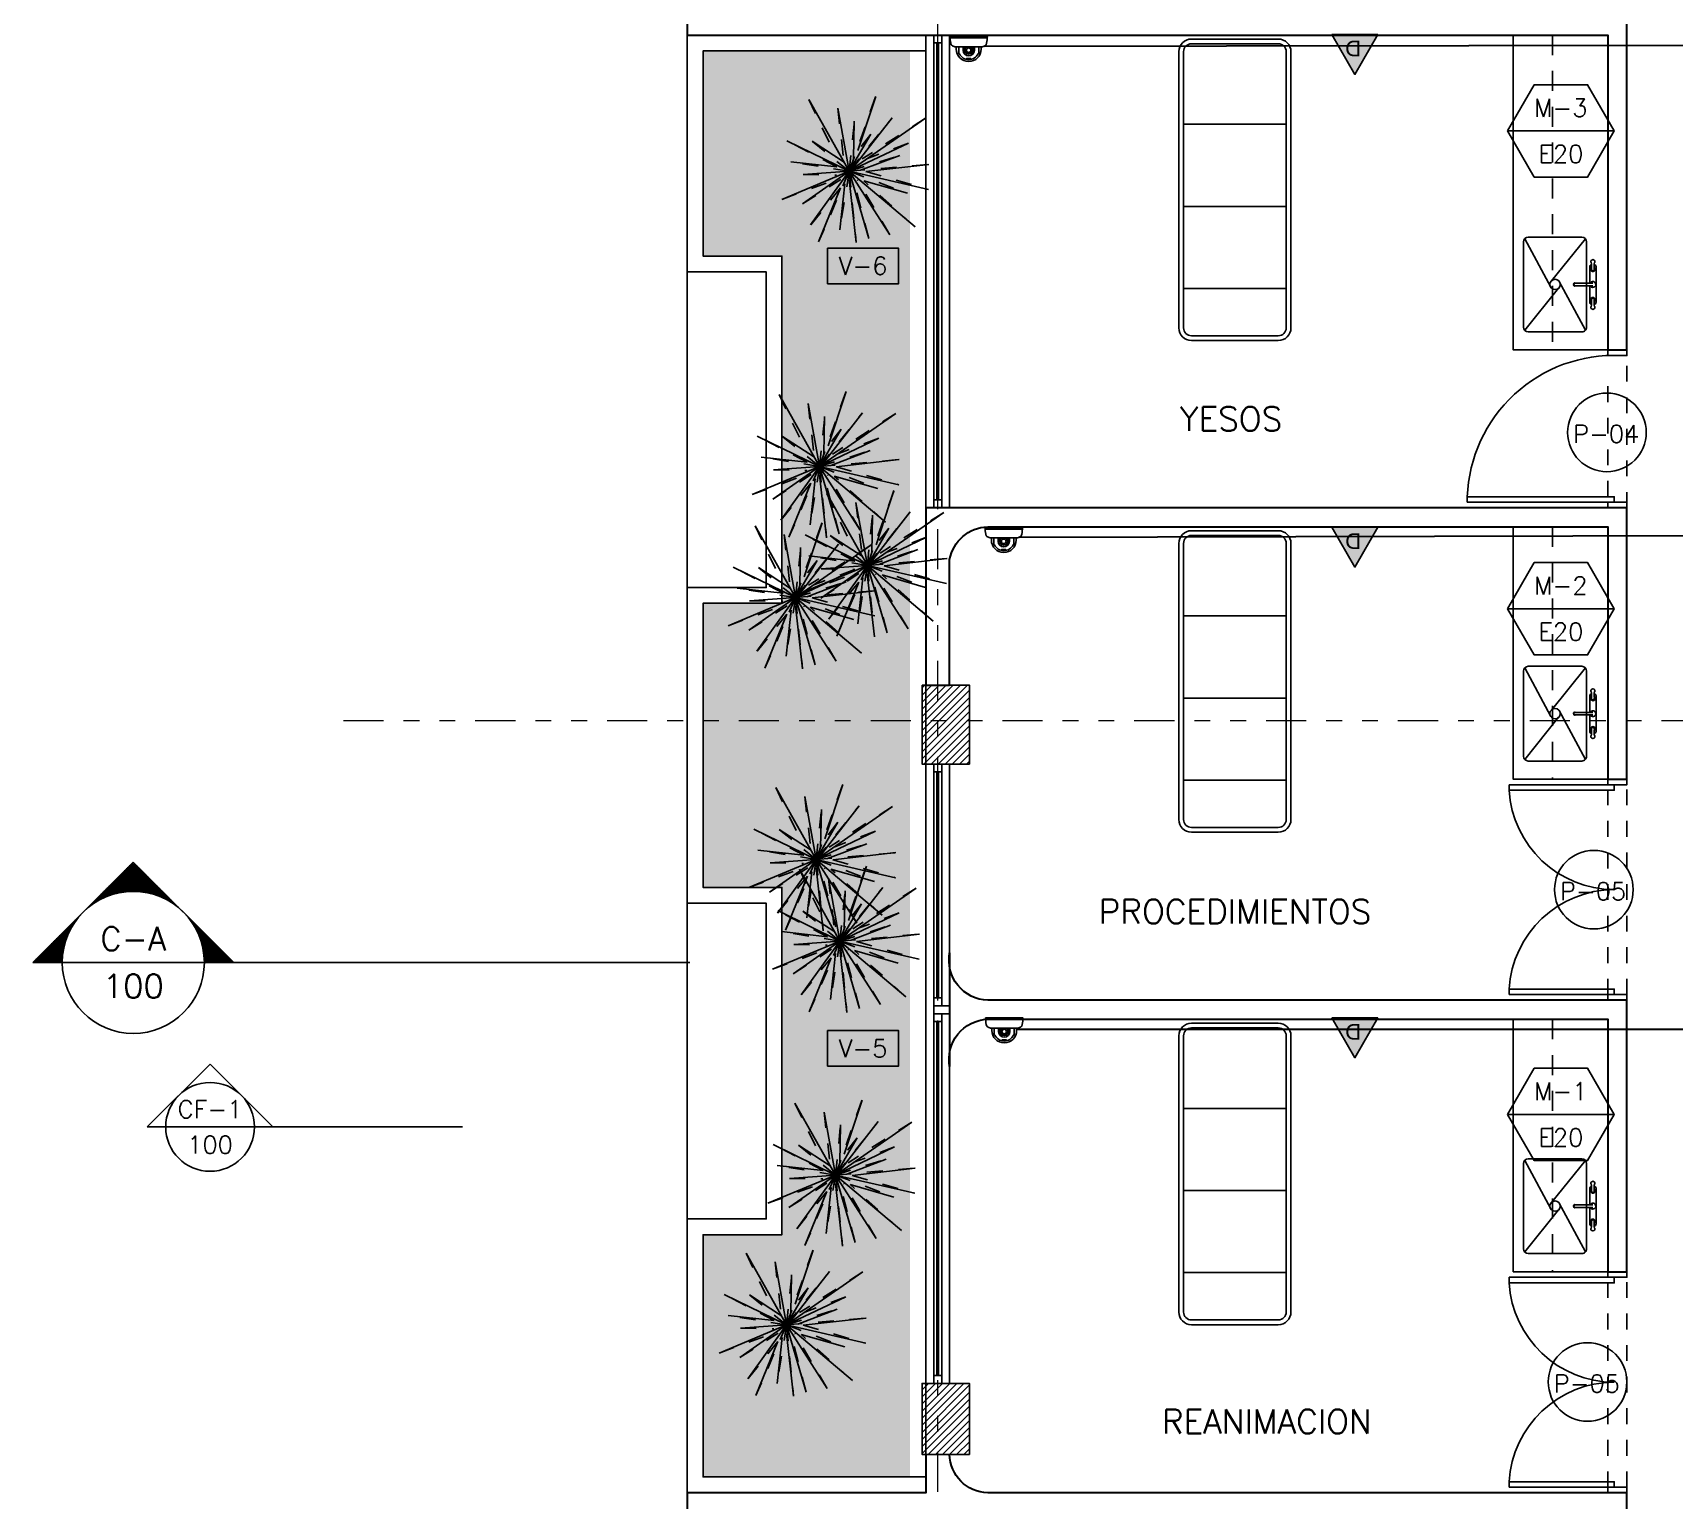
# Model space of a CAD drawing. Header units: millimetres. Extents: x 2056 to 4470, y 1400 to 3101.
# Drawn here: x 2088.01 to 2098.41, y 1528.38 to 1537.67 of the extents above; entities that cross this region are included whole.
import ezdxf
from ezdxf.enums import TextEntityAlignment as Align

# ---------------------------------------------------------------- set-up
doc = ezdxf.new("R2010")
doc.units = ezdxf.units.MM
for name, pattern in [('DASHED', [0.75, 0.5, -0.25]), ('DIVIDE', [31.75, 12.7, -6.35, 0, -6.35, 0, -6.35]), ('DOT', [0.25, 0, -0.25]), ('HIDDEN', [9.525, 6.35, -3.175])]:
    doc.linetypes.add(name, pattern=pattern)
for name, color, linetype in [('A-ANNO-DIMS-GRID', 195, 'Continuous'), ('A-ANNO-DOOR', 134, 'Continuous'), ('A-ANNO-FURN', 124, 'Continuous'), ('A-ANNO-GLAZ', 124, 'Continuous'), ('A-ANNO-SYMB', 195, 'Continuous'), ('A-ANNO-TEXT', 190, 'Continuous'), ('A-COLS', 6, 'Continuous'), ('A-COLS-HTCH', 8, 'Continuous'), ('A-DOOR', 154, 'Continuous'), ('A-FURN', 252, 'Continuous'), ('A-FURN-FIXD', 8, 'Continuous'), ('A-GRID-COLS', 75, 'DIVIDE'), ('A-LDSP-TREE', 74, 'Continuous'), ('A-PROY', 15, 'HIDDEN'), ('A-WALL-SILL', 205, 'Continuous'), ('AreasTrabajo', 90, 'Continuous'), ('Cableado', 134, 'Continuous'), ('Camara', 11, 'Continuous')]:
    doc.layers.add(name, color=color, linetype=linetype)
doc.layers.add('A-WALL', color=16, linetype='Continuous', lineweight=30)
doc.styles.add('NUEVO', font='SIMPLEX')
doc.styles.add('ROMANS', font='romans')
doc.styles.get("Standard").update_dxf_attribs({"font": 'arial.ttf'})

# ---------------------------------------------------------------- blocks, each defined once
blk = doc.blocks.new('POCETA+GRIFERIA-PL')
for p, q in [((-0.008, 0.22), (-0.112, 0.22)), ((-0.008, 0.127), (-0.008, 0.24)), ((0.008, 0.127), (0.008, 0.24)), ((0.112, 0.22), (0.008, 0.22)), ((-0.3, 0.17), (-0.3, -0.17)), ((-0.29, 0.192), (-0.023, -0.023)), ((0.27, 0.2), (-0.27, 0.2)), ((0.29, 0.192), (-0.019, 0.026)), ((0.3, -0.17), (0.3, 0.17)), ((0.023, 0.023), (0.29, -0.192)), ((0.018, -0.027), (-0.29, -0.192)), ((-0.27, -0.2), (0.27, -0.2))]:
    blk.add_line(p, q)
blk.add_lwpolyline([(-0.112, 0.26), (0.112, 0.26)])
blk.add_circle((0, 0), 0.0327)
for centre, radius, start, end in [((-0.145, 0.24), 0.0125, 62.965, 297.035), ((-0.116, 0.325), 0.0782, 251.9228, 280.7372), ((-0.116, 0.154), 0.0782, 79.2628, 108.0772), ((-0.112, 0.245), 0.015, 90, 171.8124), ((-0.112, 0.235), 0.015, 194.8724, 270), ((-0.097, 0.24), 0.0148, 218.7865, 150.4526), ((-0.097, 0.24), 0.00958, 245.5532, 114.4468), ((0, 0.24), 0.0185, 295.7906, 244.6684), ((0.097, 0.24), 0.0148, 26.8073, 324.8461), ((0.097, 0.24), 0.00958, 65.5532, 294.4468), ((0.116, 0.325), 0.0782, 259.2628, 288.0772), ((0.116, 0.154), 0.0782, 71.9228, 100.7372), ((0.112, 0.245), 0.015, 8.6538, 90), ((0.112, 0.235), 0.015, 270, 344.6777), ((0.145, 0.24), 0.0125, 243.1897, 116.8103), ((-0.27, 0.17), 0.03, 90, 180), ((0, 0.127), 0.00998, 142.2998, 36.9028), ((0, 0.127), 0.00798, 171.4826, 360), ((0.27, 0.17), 0.03, 360, 90), ((-0.27, -0.17), 0.03, 180, 270), ((0.27, -0.17), 0.03, 270, 360)]:
    blk.add_arc(centre, radius, start, end)
blk = doc.blocks.new('POCETACM')
at = {"layer": 'A-FURN-FIXD', "rotation": 2.668041372314359e-08}
blk.add_blockref('POCETA+GRIFERIA-PL', (0.3, 0.235), dxfattribs=at)
blk = doc.blocks.new('CAMIL')
for p, q in [((-0.08, 0.355), (-1.83, 0.355)), ((-0.08, 0.325), (-1.83, 0.325)), ((-1.37, -0.325), (-1.37, 0.325)), ((-0.85, -0.325), (-0.85, 0.325)), ((-0.33, -0.325), (-0.33, 0.325)), ((-1.91, -0.275), (-1.91, 0.275)), ((-1.88, -0.275), (-1.88, 0.275)), ((-0.03, -0.275), (-0.03, 0.275)), ((0, -0.275), (0, 0.275)), ((-0.08, -0.325), (-1.83, -0.325)), ((-0.08, -0.355), (-1.83, -0.355))]:
    blk.add_line(p, q)
for centre, radius, start, end in [((-1.83, 0.275), 0.08, 90, 180), ((-1.83, 0.275), 0.05, 90, 180), ((-0.08, 0.275), 0.08, 0, 90), ((-0.08, 0.275), 0.05, 0, 90), ((-1.83, -0.275), 0.08, 180, 270), ((-1.83, -0.275), 0.05, 180, 270), ((-0.08, -0.275), 0.05, 270, 0), ((-0.08, -0.275), 0.08, 270, 0)]:
    blk.add_arc(centre, radius, start, end)
blk = doc.blocks.new('PUERTA 1.4 M - PL')
at = {"color": 251, "linetype": 'DASHED', "ltscale": 0.2}
for p, q in [((0.015, -0.086), (0.015, -1.416)), ((0.135, -0.086), (0.135, -1.416))]:
    blk.add_line(p, q, dxfattribs=at)
for points in [[(0.135, -0.051), (0.135, -0.086), (0.015, -0.086), (0.015, -0.051), (0.135, -0.051)], [(0.76, -0.086), (0.76, -0.121), (0.095, -0.121), (0.095, -0.086), (0.76, -0.086)], [(0.135, -1.451), (0.135, -1.416), (0.015, -1.416), (0.015, -1.451), (0.135, -1.451)], [(0.76, -1.416), (0.76, -1.381), (0.095, -1.381), (0.095, -1.416), (0.76, -1.416)]]:
    blk.add_lwpolyline(points)
for centre, start, end in [((0.092, -0.082), 270.2949, 356.6088), ((0.092, -1.421), 3.3912, 89.7051)]:
    blk.add_arc(centre, 0.67, start, end)
blk = doc.blocks.new('PUERTA1.00 CM-PL')
at = {"color": 251, "linetype": 'DASHED', "ltscale": 0.2}
for p, q in [((0, 0), (0.9, 0)), ((0.07, -0.12), (0.865, -0.12))]:
    blk.add_line(p, q, dxfattribs=at)
for points in [[(1, -0.12), (0.965, -0.12), (0.965, 0), (1, 0), (1, -0.12)], [(0, -0.12), (0.035, -0.12), (0.035, 0), (0, 0), (0, -0.12)], [(0.035, -1.011), (0.07, -1.011), (0.07, -0.08), (0.035, -0.08), (0.035, -1.011)]]:
    blk.add_lwpolyline(points)
blk.add_arc((0.034, -0.08), 0.932, 272.2234, 2.433)
blk = doc.blocks.new('PAPIRO')
at = {"color": 0, "linetype": 'DOT', "ltscale": 0.005}
for p, q in [((-0.1238, 0.1714), (-0.0286, 0.0286)), ((0, 0), (-0.0191, 0.181)), ((0, 0.0381), (0.0381, 0.181)), ((0.1238, 0.1524), (0.0211, 0.0337)), ((-0.0667, 0.1334), (-0.0299, 0.0414)), ((0, 0), (-0.0381, 0.1143)), ((0, 0), (0.0476, 0.1334)), ((0, 0), (-0.1238, 0.0952)), ((0.1429, 0.0952), (0.019, 0.019)), ((0, 0), (-0.1715, 0.0572)), ((-0.0857, 0.0476), (-0.0476, 0.019)), ((0.1524, 0.0476), (0.019, 0.0095)), ((0, 0), (-0.1143, 0.0095)), ((0, 0), (-0.0667, -0.0857)), ((0, 0), (-0.0191, -0.1334)), ((0, 0), (0.1619, 0.019)), ((0, 0), (0.1334, -0.0191)), ((0, 0), (0.1619, -0.0667)), ((-0.1619, -0.0952), (-0.032, -0.0303)), ((-0.1429, -0.0286), (-0.0207, -0.0122)), ((-0.0095, -0.0286), (-0.0667, -0.1429)), ((0.0095, -0.1048), (0.0095, -0.0286)), ((0.0762, -0.1048), (0.019, -0.0191)), ((0.0667, -0.1524), (0.019, -0.0286)), ((0.0381, -0.0191), (0.1238, -0.0857))]:
    blk.add_line(p, q, dxfattribs=at)
at = {"color": 0, "ltscale": 0.005}
for p, q in [((0, 0), (-0.1238, 0.1714)), ((-0.0191, 0.181), (0, 0.0381)), ((0, 0), (0.0381, 0.181)), ((0, 0), (0.1238, 0.1524)), ((0, 0), (-0.0667, 0.1334)), ((-0.0381, 0.1143), (-0.0027, 0.0259)), ((0.0476, 0.1334), (0.0211, 0.0337)), ((-0.1238, 0.0952), (-0.0095, 0.0095)), ((0, 0), (0.1429, 0.0952)), ((-0.1715, 0.0572), (-0.0476, 0.019)), ((0, 0), (-0.0857, 0.0476)), ((0, 0), (0.1524, 0.0476)), ((0, 0), (-0.1619, -0.0952)), ((0, 0), (-0.1429, -0.0286)), ((-0.1143, 0.0095), (-0.0286, 0.0095)), ((0, 0), (-0.0667, -0.1429)), ((0, 0), (0.1238, -0.0857)), ((0, 0), (0.0762, -0.1048)), ((0, 0), (0.0095, -0.1048)), ((0, 0), (0.0667, -0.1524)), ((0.1619, 0.019), (0.019, 0)), ((-0.0667, -0.0857), (-0.0207, -0.0122)), ((-0.0191, -0.1334), (-0.0095, -0.0286)), ((0.1334, -0.0191), (0.0286, -0.0095)), ((0.1619, -0.0667), (0.0381, -0.0191))]:
    blk.add_line(p, q, dxfattribs=at)
blk = doc.blocks.new('*X14')
at = {"color": 0}
for p, q in [((6.7928, 13.82025), (6.79629, 13.82025)), ((6.79292, 13.82038), (6.79617, 13.82038)), ((6.79305, 13.8205), (6.79604, 13.8205)), ((6.79317, 13.82062), (6.79592, 13.82062)), ((6.7933, 13.82075), (6.79579, 13.82075)), ((6.79342, 13.82087), (6.79567, 13.82087)), ((6.79355, 13.821), (6.79554, 13.821)), ((6.79367, 13.82113), (6.79542, 13.82113)), ((6.7938, 13.82125), (6.79529, 13.82125)), ((6.79392, 13.82137), (6.79517, 13.82137)), ((6.79405, 13.8215), (6.79504, 13.8215)), ((6.79417, 13.82162), (6.79492, 13.82162)), ((6.7943, 13.82175), (6.79479, 13.82175)), ((6.79067, 13.81813), (6.79293, 13.81813)), ((6.7908, 13.81825), (6.79394, 13.81825)), ((6.79092, 13.81837), (6.79817, 13.81837)), ((6.79105, 13.8185), (6.79804, 13.8185)), ((6.79117, 13.81863), (6.79792, 13.81863)), ((6.7913, 13.81875), (6.79779, 13.81875)), ((6.79142, 13.81888), (6.79767, 13.81888)), ((6.79155, 13.819), (6.79754, 13.819)), ((6.79167, 13.81912), (6.79742, 13.81912)), ((6.7918, 13.81925), (6.79729, 13.81925)), ((6.79192, 13.81938), (6.79717, 13.81938)), ((6.79205, 13.8195), (6.79704, 13.8195)), ((6.79217, 13.81963), (6.79692, 13.81963)), ((6.7923, 13.81975), (6.79679, 13.81975)), ((6.79242, 13.81987), (6.79667, 13.81987)), ((6.79255, 13.82), (6.79654, 13.82)), ((6.79267, 13.82013), (6.79642, 13.82013)), ((6.79514, 13.81825), (6.79829, 13.81825)), ((6.79615, 13.81813), (6.79842, 13.81813)), ((6.78905, 13.8165), (6.78918, 13.8165)), ((6.78917, 13.81663), (6.78936, 13.81663)), ((6.7893, 13.81675), (6.78954, 13.81675)), ((6.78942, 13.81687), (6.78973, 13.81687)), ((6.78955, 13.817), (6.78993, 13.817)), ((6.78967, 13.81713), (6.79015, 13.81713)), ((6.7898, 13.81725), (6.79038, 13.81725)), ((6.78992, 13.81738), (6.79063, 13.81738)), ((6.79005, 13.8175), (6.7909, 13.8175)), ((6.79017, 13.81762), (6.7912, 13.81762)), ((6.7903, 13.81775), (6.79153, 13.81775)), ((6.79042, 13.81788), (6.79191, 13.81788)), ((6.79055, 13.818), (6.79236, 13.818)), ((6.79673, 13.818), (6.79854, 13.818)), ((6.79718, 13.81788), (6.79867, 13.81788)), ((6.79756, 13.81775), (6.79879, 13.81775)), ((6.79789, 13.81762), (6.79892, 13.81762)), ((6.79819, 13.8175), (6.79904, 13.8175)), ((6.79846, 13.81738), (6.79917, 13.81738)), ((6.79871, 13.81725), (6.79929, 13.81725)), ((6.79894, 13.81713), (6.79942, 13.81713)), ((6.79915, 13.817), (6.79954, 13.817)), ((6.79936, 13.81687), (6.79967, 13.81687)), ((6.79955, 13.81675), (6.79979, 13.81675)), ((6.79973, 13.81663), (6.79992, 13.81663)), ((6.7999, 13.8165), (6.80004, 13.8165)), ((6.78655, 13.814), (6.78689, 13.814)), ((6.78667, 13.81413), (6.78697, 13.81413)), ((6.7868, 13.81425), (6.78705, 13.81425)), ((6.78692, 13.81438), (6.78713, 13.81438)), ((6.78705, 13.8145), (6.78722, 13.8145)), ((6.78717, 13.81462), (6.78731, 13.81462)), ((6.80178, 13.81462), (6.80192, 13.81462)), ((6.80187, 13.8145), (6.80204, 13.8145)), ((6.80196, 13.81438), (6.80217, 13.81438)), ((6.80204, 13.81425), (6.80229, 13.81425)), ((6.80212, 13.81413), (6.80242, 13.81413)), ((6.8022, 13.814), (6.80254, 13.814)), ((6.78442, 13.81188), (6.78593, 13.81188)), ((6.78455, 13.812), (6.78597, 13.812)), ((6.78467, 13.81212), (6.78601, 13.81212)), ((6.7848, 13.81225), (6.78605, 13.81225)), ((6.78492, 13.81237), (6.7861, 13.81237)), ((6.78505, 13.8125), (6.78614, 13.8125)), ((6.78517, 13.81263), (6.78619, 13.81263)), ((6.7853, 13.81275), (6.78624, 13.81275)), ((6.78542, 13.81288), (6.7863, 13.81288)), ((6.78555, 13.813), (6.78635, 13.813)), ((6.78567, 13.81312), (6.78641, 13.81312)), ((6.7858, 13.81325), (6.78647, 13.81325)), ((6.78592, 13.81338), (6.78653, 13.81338)), ((6.78605, 13.8135), (6.7866, 13.8135)), ((6.78617, 13.81363), (6.78667, 13.81363)), ((6.7863, 13.81375), (6.78674, 13.81375)), ((6.78642, 13.81387), (6.78681, 13.81387)), ((6.80228, 13.81387), (6.80267, 13.81387)), ((6.80235, 13.81375), (6.80279, 13.81375)), ((6.80242, 13.81363), (6.80292, 13.81363)), ((6.80249, 13.8135), (6.80304, 13.8135)), ((6.80255, 13.81338), (6.80317, 13.81338)), ((6.80262, 13.81325), (6.80329, 13.81325)), ((6.80268, 13.81312), (6.80342, 13.81312)), ((6.80273, 13.813), (6.80354, 13.813)), ((6.80279, 13.81288), (6.80367, 13.81288)), ((6.80284, 13.81275), (6.80379, 13.81275)), ((6.8029, 13.81263), (6.80392, 13.81263)), ((6.80294, 13.8125), (6.80404, 13.8125)), ((6.80299, 13.81237), (6.80417, 13.81237)), ((6.80304, 13.81225), (6.80429, 13.81225)), ((6.80308, 13.81212), (6.80442, 13.81212)), ((6.80312, 13.812), (6.80454, 13.812)), ((6.80316, 13.81188), (6.80467, 13.81188)), ((6.78242, 13.80987), (6.78556, 13.80987)), ((6.78255, 13.81), (6.78557, 13.81)), ((6.78267, 13.81012), (6.78558, 13.81012)), ((6.7828, 13.81025), (6.7856, 13.81025)), ((6.78292, 13.81038), (6.78561, 13.81038)), ((6.78305, 13.8105), (6.78563, 13.8105)), ((6.78317, 13.81062), (6.78565, 13.81062)), ((6.7833, 13.81075), (6.78567, 13.81075)), ((6.78342, 13.81087), (6.78569, 13.81087)), ((6.78355, 13.811), (6.78571, 13.811)), ((6.78367, 13.81113), (6.78574, 13.81113)), ((6.7838, 13.81125), (6.78576, 13.81125)), ((6.78392, 13.81137), (6.78579, 13.81137)), ((6.78405, 13.8115), (6.78582, 13.8115)), ((6.78417, 13.81162), (6.78586, 13.81162)), ((6.7843, 13.81175), (6.78589, 13.81175)), ((6.8032, 13.81175), (6.80479, 13.81175)), ((6.80323, 13.81162), (6.80492, 13.81162)), ((6.80326, 13.8115), (6.80504, 13.8115)), ((6.80329, 13.81137), (6.80517, 13.81137)), ((6.80332, 13.81125), (6.80529, 13.81125)), ((6.80335, 13.81113), (6.80542, 13.81113)), ((6.80338, 13.811), (6.80554, 13.811)), ((6.8034, 13.81087), (6.80567, 13.81087)), ((6.80342, 13.81075), (6.80579, 13.81075)), ((6.80344, 13.81062), (6.80592, 13.81062)), ((6.80346, 13.8105), (6.80604, 13.8105)), ((6.80348, 13.81038), (6.80617, 13.81038)), ((6.80349, 13.81025), (6.80629, 13.81025)), ((6.8035, 13.81012), (6.80642, 13.81012)), ((6.80351, 13.81), (6.80654, 13.81)), ((6.80352, 13.80987), (6.80667, 13.80987)), ((6.78205, 13.8095), (6.78555, 13.8095)), ((6.78217, 13.80963), (6.78555, 13.80963)), ((6.7823, 13.80975), (6.78556, 13.80975)), ((6.80353, 13.80975), (6.80679, 13.80975)), ((6.80354, 13.80963), (6.80692, 13.80963)), ((6.80354, 13.8095), (6.80704, 13.8095))]:
    blk.add_line(p, q, dxfattribs=at)
blk = doc.blocks.new('C-DN1')
at = {"color": 0, "linetype": 'Continuous'}
for p, q in [((-0.04163, 0), (-0.03526, 0.00636)), ((-0.0289, 0), (-0.03526, 0.00636)), ((-0.0289, 0), (-0.04163, 0))]:
    blk.add_line(p, q, dxfattribs=at)
at = {"color": 0}
blk.add_line((0, 0), (-0.0289, 0), dxfattribs=at)
at = {"color": 0, "linetype": 'Continuous'}
blk.add_circle((-0.03526, 0), 0.0045, dxfattribs=at)
at = {"color": 0, "linetype": 'Continuous', "xscale": 0.5, "yscale": 0.5, "zscale": 0.5}
blk.add_blockref('*X14', (-3.43254, -6.90464), dxfattribs=at)
at = {"color": 124, "linetype": 'Continuous', "style": 'NUEVO', "flags": 4}
for tag, p in [('CORTE', (-0.03526, 0.0015)), ('PLANO', (-0.03526, -0.0015))]:
    blk.add_attdef(tag, text='', height=0.0015, dxfattribs=at).set_placement(p, align=Align.MIDDLE_CENTER)
blk = doc.blocks.new('EJES 1 PISO')
at = {"layer": 'A-COLS-HTCH'}
h = blk.add_hatch(dxfattribs=at)
h.set_pattern_fill('ANSI31', color=256, scale=0.01, style=0)
h.set_pattern_definition([(45, (-989048.450906, -1733126.860336), (-0.02245064030267, 0.02245064030267), [])])
h.paths.add_polyline_path([(-0.1, 19.306), (0.2, 19.306), (0.2, 18.806), (-0.1, 18.806)])
h = blk.add_hatch(dxfattribs=at)
h.set_pattern_fill('ANSI31', color=256, scale=0.01, angle=180, style=0)
h.set_pattern_definition([(225, (989048.451113, 1733160.573457), (0.02245064030267, -0.02245064030267), [])])
h.paths.add_polyline_path([(0.2, 14.432), (-0.1, 14.432), (-0.1, 14.882), (0.2, 14.882)])
at = {"layer": 'A-COLS'}
for points in [[(-0.1, 19.306), (0.2, 19.306), (0.2, 18.806), (-0.1, 18.806)], [(0.2, 14.432), (-0.1, 14.432), (-0.1, 14.882), (0.2, 14.882)]]:
    blk.add_lwpolyline(points, close=True, dxfattribs=at)
at = {"layer": 'A-GRID-COLS', "lineweight": 9, "ltscale": 0.02}
blk.add_line((0, 0), (0, 37.056), dxfattribs=at)
blk.add_lwpolyline([(-3.765, 19.081), (21.433, 19.081)], dxfattribs=at)
blk = doc.blocks.new('N-PUE')
blk.add_circle((0, 0), 0.00332)
at = {"style": 'NUEVO'}
blk.add_attdef('PUE', text='', height=0.0015, dxfattribs=at).set_placement((-0.00006, -0.00013), align=Align.MIDDLE)
blk = doc.blocks.new('V')
blk.add_lwpolyline([(-0.003, -0.003), (-0.003, 0), (0.003, 0), (0.003, -0.003)], close=True)
at = {"style": 'NUEVO', "flags": 4}
blk.add_attdef('VEN', text='', height=0.0015, dxfattribs=at).set_placement((0, -0.0015), align=Align.MIDDLE)
blk = doc.blocks.new('#MUEBLE-#PLANO')
blk.add_line((-0.0045, 0), (0.0045, 0))
at = {"color": 8}
blk.add_lwpolyline([(-0.0045, 0), (-0.00225, -0.0039), (0.00225, -0.0039), (0.0045, 0), (0.00225, 0.0039), (-0.00225, 0.0039)], close=True, dxfattribs=at)
at = {"style": 'NUEVO', "flags": 4}
for tag, p in [('M', (0, 0.00195)), ('PLANO', (0, -0.00195))]:
    blk.add_attdef(tag, text='', height=0.0015, dxfattribs=at).set_placement(p, align=Align.MIDDLE)
blk = doc.blocks.new('CF-IN2')
at = {"color": 0, "linetype": 'Continuous'}
for p, q in [((0.01603, 0), (0.02133, 0.0053)), ((0.02664, 0), (0.02133, 0.0053)), ((0.01603, 0), (0.02664, 0))]:
    blk.add_line(p, q, dxfattribs=at)
at = {"color": 0}
blk.add_line((0, 0), (0.01603, 0), dxfattribs=at)
at = {"color": 0, "linetype": 'Continuous'}
blk.add_circle((0.02133, 0), 0.00375, dxfattribs=at)
at = {"color": 124, "style": 'NUEVO', "flags": 4}
for tag, p in [('CORTEF', (0.02133, 0.0015)), ('PLANO', (0.02133, -0.0015))]:
    blk.add_attdef(tag, text='', height=0.0015, dxfattribs=at).set_placement(p, align=Align.MIDDLE_CENTER)
blk = doc.blocks.new('*U1648')
at = {"layer": 'Camara'}
for points in [[(-0.0297, 0.0145), (-0.0298, 0.016), (0.0293, 0.016), (0.0292, 0.0145)], [(0.0292, 0.0145), (0.0292, 0.0143), (-0.0297, 0.0143), (-0.0297, 0.0145)]]:
    blk.add_lwpolyline(points, close=True, dxfattribs=at)
for points in [[(-0.0297, 0.0139, 0.072126), (-0.0279, 0.0033, 0.171597), (-0.0271, 0.0023, 0.084432), (-0.022, 0.0001, 0.060784), (-0.0216, 0), (0.021, 0, 0.060784), (0.0215, 0.0001, 0.084432), (0.0266, 0.0023, 0.171597), (0.0274, 0.0033, 0.072126), (0.0292, 0.0139)], [(-0.0199, 0), (-0.0199, -0.0037, 1), (0.0194, -0.0037), (0.0194, 0)], [(-0.015, -0.011, 0.641525), (0.0145, -0.011), (0.0155, -0.0107), (0.0155, 0), (0.0087, 0), (0.0087, -0.0054, -1), (-0.0092, -0.0054), (-0.0092, 0), (-0.016, 0), (-0.016, -0.0107)], [(-0.0067, 0), (-0.0067, -0.0054, 1), (0.0062, -0.0054), (0.0062, 0), (0.0058, 0), (0.0058, -0.0054, -1), (-0.0063, -0.0054), (-0.0063, 0)], [(0.0029, -0.0006), (0.0029, -0.0008, -0.541232), (0.0027, -0.0009, 0.302819), (-0.0033, -0.0009, -0.541232), (-0.0034, -0.0008), (-0.0034, -0.0006, 3.288548)], [(0.0027, -0.0189, 1), (0.0027, -0.0184), (-0.0032, -0.0184, 1), (-0.0032, -0.0189)], [(0.0021, -0.0194, 1), (0.0021, -0.019), (-0.0026, -0.019, 1), (-0.0026, -0.0194)], [(0.0015, -0.02, 1), (0.0015, -0.0195), (-0.002, -0.0195, 1), (-0.002, -0.02)]]:
    blk.add_lwpolyline(points, format="xyb", close=True, dxfattribs=at)
blk.add_circle((-0.0003, -0.0055), 0.00358, dxfattribs=at)
blk = doc.blocks.new('Toma Doble')
at = {"layer": 'AreasTrabajo'}
h = blk.add_hatch(color=256, dxfattribs=at)
h.dxf.hatch_style = 1
h.paths.add_polyline_path([(0, 0.168), (-0.145, -0.084), (0.145, -0.084)])
blk.add_lwpolyline([(0.145, -0.084), (0, 0.168), (-0.145, -0.084)], close=True, dxfattribs=at)
at = {"layer": 'AreasTrabajo', "color": 7, "true_color": 0xffffff, "insert": (-0.04, 0.054), "char_height": 0.1, "attachment_point": 1}
blk.add_mtext_dynamic_manual_height_columns('D', width=0.2, gutter_width=12.5, heights=[0], dxfattribs=at)

msp = doc.modelspace()

# ---------------------------------------------------------------- hatches: boundary and pattern name
at = {"layer": 'A-LDSP-TREE', "lineweight": 9}
h = msp.add_hatch(dxfattribs=at)
h.set_pattern_fill('CROSS', color=256, scale=0.01, angle=180, style=0)
h.set_pattern_definition([(180, (-986951.499576, -1731597.15156), (-0.0635, -0.0635), [0.03175, -0.09525]), (270, (-986951.51545, -1731597.135687), (0.0635, -0.0635), [0.03175, -0.09525])])
h.paths.add_polyline_path([(2093.572, 1537.559), (2092.26, 1537.559), (2092.26, 1536.659), (2092.26, 1536.259), (2092.76, 1536.259), (2092.76, 1534.059), (2092.26, 1534.059), (2092.26, 1532.259), (2092.76, 1532.259), (2092.76, 1530.059), (2092.26, 1530.059), (2092.26, 1528.524), (2093.572, 1528.524)])

# ---------------------------------------------------------------- linework, layer by layer
at = {"layer": 'A-ANNO-GLAZ', "ltscale": 1.5}
for points in [[(2093.722, 1537.609), (2093.722, 1537.659), (2093.772, 1537.659), (2093.772, 1537.609)], [(2093.722, 1537.609), (2093.722, 1534.714), (2093.772, 1534.714), (2093.772, 1537.609)], [(2093.722, 1534.714), (2093.722, 1534.664), (2093.772, 1534.664), (2093.772, 1534.714)], [(2093.722, 1532.991), (2093.722, 1533.041), (2093.772, 1533.041), (2093.772, 1532.991)], [(2093.722, 1532.991), (2093.722, 1531.559), (2093.772, 1531.559), (2093.772, 1532.991)], [(2093.722, 1531.559), (2093.722, 1531.509), (2093.772, 1531.509), (2093.772, 1531.559)], [(2093.722, 1531.509), (2093.722, 1531.459), (2093.822, 1531.459), (2093.822, 1531.509)], [(2093.722, 1531.409), (2093.722, 1531.459), (2093.772, 1531.459), (2093.772, 1531.409)], [(2093.722, 1531.409), (2093.722, 1529.167), (2093.772, 1529.167), (2093.772, 1531.409)], [(2093.722, 1529.167), (2093.722, 1529.117), (2093.772, 1529.117), (2093.772, 1529.167)]]:
    msp.add_lwpolyline(points, close=True, dxfattribs=at)
for points in [[(2093.742, 1537.609), (2093.742, 1534.714), (2093.752, 1534.714), (2093.752, 1537.609), (2093.742, 1537.609)], [(2093.742, 1532.991), (2093.742, 1531.559), (2093.752, 1531.559), (2093.752, 1532.991), (2093.742, 1532.991)], [(2093.742, 1531.409), (2093.742, 1529.167), (2093.752, 1529.167), (2093.752, 1531.409), (2093.742, 1531.409)]]:
    msp.add_lwpolyline(points, dxfattribs=at)
at = {"layer": 'A-FURN'}
for points in [[(2097.992, 1537.659), (2097.392, 1537.659), (2097.392, 1535.664), (2097.992, 1535.664)], [(2092.16, 1536.159), (2092.66, 1536.159), (2092.66, 1534.159), (2092.16, 1534.159)], [(2097.992, 1534.544), (2097.392, 1534.544), (2097.392, 1532.944), (2097.992, 1532.944)], [(2092.16, 1532.159), (2092.66, 1532.159), (2092.66, 1530.159), (2092.16, 1530.159)], [(2097.992, 1531.424), (2097.392, 1531.424), (2097.392, 1529.824), (2097.992, 1529.824)]]:
    msp.add_lwpolyline(points, close=True, dxfattribs=at)
at = {"layer": 'A-PROY', "ltscale": 0.02}
for points in [[(2097.992, 1537.659), (2097.642, 1537.659), (2097.642, 1535.664), (2097.992, 1535.664)], [(2097.992, 1534.544), (2097.642, 1534.544), (2097.642, 1532.944), (2097.992, 1532.944)], [(2097.992, 1531.424), (2097.642, 1531.424), (2097.642, 1529.824), (2097.992, 1529.824)]]:
    msp.add_lwpolyline(points, close=True, dxfattribs=at)
at = {"layer": 'A-WALL'}
for points in [[(2094.034, 1537.779), (2094.034, 1539.109), (2093.83, 1539.109), (2093.83, 1540.659), (2092.16, 1540.659), (2092.16, 1540.539), (2093.71, 1540.539), (2093.71, 1537.779), (2092.31, 1537.779), (2092.31, 1537.779), (2092.16, 1537.779), (2092.16, 1537.779), (2092.16, 1537.659), (2093.822, 1537.659), (2093.822, 1537.659)], [(2093.822, 1537.659), (2093.822, 1537.659), (2093.822, 1537.659), (2097.992, 1537.659), (2097.992, 1535.664), (2098.112, 1535.664), (2098.112, 1540.659), (2097.269, 1540.659), (2097.269, 1540.539), (2097.787, 1540.539), (2097.787, 1539.669), (2097.907, 1539.669), (2097.992, 1539.669)], [(2093.672, 1534.664), (2093.672, 1533.541), (2093.822, 1533.541)], [(2093.822, 1533.541), (2093.822, 1534.336)], [(2093.672, 1528.667), (2093.672, 1528.424), (2092.16, 1528.424), (2092.16, 1528.304)]]:
    msp.add_lwpolyline(points, dxfattribs=at)
for points in [[(2093.822, 1534.336, -0.351737), (2094.063, 1534.544), (2097.992, 1534.544), (2097.992, 1532.945), (2098.112, 1532.945), (2098.112, 1534.664), (2093.672, 1534.664)], [(2093.822, 1531.844), (2093.822, 1531.124, -0.456799), (2094.063, 1531.424), (2097.992, 1531.424), (2097.992, 1529.824), (2098.112, 1529.824), (2098.112, 1531.544), (2094.063, 1531.544, -0.456799), (2093.822, 1531.844), (2093.822, 1531.844)], [(2092.16, 1528.304), (2095.061, 1528.304), (2095.061, 1524.77), (2095.181, 1524.77), (2095.181, 1528.304), (2097.992, 1528.304), (2097.992, 1524.89), (2096.301, 1524.89), (2096.301, 1525.49), (2096.181, 1525.49), (2096.181, 1524.77), (2098.412, 1524.77), (2098.412, 1524.77), (2098.412, 1524.89), (2098.112, 1524.89), (2098.112, 1528.424), (2094.063, 1528.424, -0.40314), (2093.822, 1528.667), (2093.822, 1528.667)]]:
    msp.add_lwpolyline(points, format="xyb", dxfattribs=at)
msp.add_lwpolyline([(2093.822, 1534.244), (2093.822, 1534.244)], close=True, dxfattribs=at)
at = {"layer": 'A-WALL-SILL'}
for points in [[(2093.672, 1537.659), (2092.16, 1537.659), (2092.16, 1536.659), (2092.16, 1536.159), (2092.66, 1536.159), (2092.66, 1534.159), (2092.16, 1534.159), (2092.16, 1532.159), (2092.66, 1532.159), (2092.66, 1530.159), (2092.16, 1530.159), (2092.16, 1528.424), (2093.672, 1528.424), (2093.672, 1537.659)], [(2093.822, 1534.664), (2093.822, 1537.659), (2093.672, 1537.659), (2093.672, 1534.664), (2093.822, 1534.664), (2093.822, 1534.664)]]:
    msp.add_lwpolyline(points, dxfattribs=at)
for points in [[(2093.672, 1537.559), (2092.26, 1537.559), (2092.26, 1536.659), (2092.26, 1536.259), (2092.76, 1536.259), (2092.76, 1534.059), (2092.26, 1534.059), (2092.26, 1532.259), (2092.76, 1532.259), (2092.76, 1530.059), (2092.26, 1530.059), (2092.26, 1528.524), (2093.672, 1528.524)], [(2093.822, 1533.041), (2093.672, 1533.041), (2093.672, 1529.117), (2093.822, 1529.117)]]:
    msp.add_lwpolyline(points, close=True, dxfattribs=at)
at = {"layer": 'Cableado', "lineweight": 30}
for p, q in [((2094.041, 1537.589), (2106.873, 1537.608)), ((2094.262, 1534.478), (2106.873, 1534.511)), ((2094.247, 1531.361), (2106.882, 1531.361))]:
    msp.add_line(p, q, dxfattribs=at)

# ---------------------------------------------------------------- block references
at = {"layer": 'A-ANNO-DIMS-GRID'}
msp.add_blockref('EJES 1 PISO', (2093.747, 1514.235), dxfattribs=at)
at = {"layer": 'A-ANNO-DOOR'}
ref = msp.add_blockref('N-PUE', (2097.986, 1535.142), dxfattribs=dict(at, xscale=75, yscale=75, zscale=75))
ref.add_attrib('PUE', 'P-04', dxfattribs={"layer": '0', "color": 0, "height": 0.1125, "style": 'NUEVO'}).set_placement((2097.981, 1535.132), align=Align.MIDDLE)
ref = msp.add_blockref('N-PUE', (2097.903, 1532.245), dxfattribs=dict(at, xscale=75, yscale=75, zscale=75))
ref.add_attrib('PUE', 'P-05', dxfattribs={"layer": '0', "color": 0, "height": 0.1125, "style": 'NUEVO'}).set_placement((2097.898, 1532.235), align=Align.MIDDLE)
ref = msp.add_blockref('N-PUE', (2097.863, 1529.126), dxfattribs=dict(at, xscale=75, yscale=75, zscale=75))
ref.add_attrib('PUE', 'P-05', dxfattribs={"layer": '0', "color": 0, "height": 0.1125, "style": 'NUEVO'}).set_placement((2097.858, 1529.116), align=Align.MIDDLE)
at = {"layer": 'A-ANNO-FURN', "xscale": 75, "yscale": 75, "zscale": 75}
for p, values in [((2097.694, 1537.052), {'M': 'M-3', 'PLANO': 'E20'}), ((2097.694, 1534.025), {'M': 'M-2', 'PLANO': 'E20'}), ((2097.694, 1530.821), {'M': 'M-1', 'PLANO': 'E20'})]:
    msp.add_blockref('#MUEBLE-#PLANO', p, dxfattribs=at).add_auto_attribs(values)
at = {"layer": 'A-ANNO-GLAZ'}
ref = msp.add_blockref('V', (2093.274, 1536.309), dxfattribs=dict(at, xscale=75, yscale=75, zscale=75))
ref.add_attrib('VEN', 'V-6', dxfattribs={"layer": '0', "color": 0, "height": 0.1125, "style": 'NUEVO', "flags": 4}).set_placement((2093.274, 1536.197), align=Align.MIDDLE)
ref = msp.add_blockref('V', (2093.274, 1531.352), dxfattribs=dict(at, xscale=75, yscale=75, zscale=75))
ref.add_attrib('VEN', 'V-5', dxfattribs={"layer": '0', "color": 0, "height": 0.1125, "style": 'NUEVO', "flags": 4}).set_placement((2093.274, 1531.239), align=Align.MIDDLE)
at = {"layer": 'A-ANNO-SYMB'}
ref = msp.add_blockref('C-DN1', (2092.177, 1531.784), dxfattribs=dict(at, xscale=100, yscale=100, zscale=100))
ref.add_attrib('CORTE', 'C-A', dxfattribs={"layer": '0', "color": 0, "linetype": 'Continuous', "height": 0.15, "style": 'NUEVO', "flags": 4}).set_placement((2088.651, 1531.934), align=Align.MIDDLE_CENTER)
ref.add_attrib('PLANO', '100', dxfattribs={"layer": '0', "color": 0, "linetype": 'Continuous', "height": 0.15, "style": 'NUEVO', "flags": 4}).set_placement((2088.651, 1531.634), align=Align.MIDDLE_CENTER)
ref = msp.add_blockref('CF-IN2', (2090.737, 1530.742), dxfattribs=dict(at, xscale=-75, yscale=75, zscale=75))
ref.add_attrib('CORTEF', 'CF-1', dxfattribs={"layer": '0', "color": 0, "height": 0.1125, "style": 'NUEVO', "flags": 4}).set_placement((2089.137, 1530.854), align=Align.MIDDLE_CENTER)
ref.add_attrib('PLANO', '100', dxfattribs={"layer": '0', "color": 0, "height": 0.1125, "style": 'NUEVO', "flags": 4}).set_placement((2089.137, 1530.629), align=Align.MIDDLE_CENTER)
at = {"layer": 'A-DOOR', "xscale": -1, "rotation": 270}
msp.add_blockref('PUERTA1.00 CM-PL', (2098.112, 1534.664), dxfattribs=at)
at = {"layer": 'A-DOOR', "rotation": 180}
for p in [(2098.127, 1531.494), (2098.127, 1528.373)]:
    msp.add_blockref('PUERTA 1.4 M - PL', p, dxfattribs=at)
at = {"layer": 'A-FURN', "rotation": 270}
for p in [(2095.629, 1535.724), (2095.629, 1532.609), (2095.629, 1529.489)]:
    msp.add_blockref('CAMIL', p, dxfattribs=at)
at = {"layer": 'A-FURN-FIXD', "rotation": 269.9999999733196}
for p in [(2097.422, 1536.379), (2097.422, 1533.66), (2097.422, 1530.54)]:
    msp.add_blockref('POCETACM', p, dxfattribs=at)
at = {"layer": 'A-LDSP-TREE', "lineweight": 9, "xscale": 2.783526462490295, "yscale": 2.783526462735608, "zscale": 1.670115877575354, "rotation": 268.9411104193257}
for p in [(2093.186, 1536.796), (2092.998, 1534.926), (2093.301, 1534.299), (2092.846, 1534.095), (2092.977, 1532.436), (2093.127, 1531.919), (2093.099, 1530.437), (2092.789, 1529.487)]:
    msp.add_blockref('PAPIRO', p, dxfattribs=at)
at = {"layer": 'Cableado', "lineweight": 30, "rotation": 180}
for p in [(2096.389, 1537.578), (2096.389, 1534.457), (2096.389, 1531.348)]:
    msp.add_blockref('Toma Doble', p, dxfattribs=at)
at = {"layer": 'Camara', "xscale": 4, "yscale": 4, "zscale": 4}
for p in [(2093.944, 1537.585), (2094.166, 1534.474), (2094.169, 1531.368)]:
    msp.add_blockref('*U1648', p, dxfattribs=at)

# ---------------------------------------------------------------- texts
at = {"layer": 'A-ANNO-TEXT', "style": 'ROMANS'}
for s, height, p in [('YESOS', 0.1527, (2095.605, 1535.228)), ('PROCEDIMIENTOS', 0.15271, (2095.63, 1532.107)), ('REANIMACION', 0.15271, (2095.831, 1528.876))]:
    msp.add_text(s, height=height, dxfattribs=at).set_placement(p, align=Align.MIDDLE)

doc.saveas('drawing.dxf')
